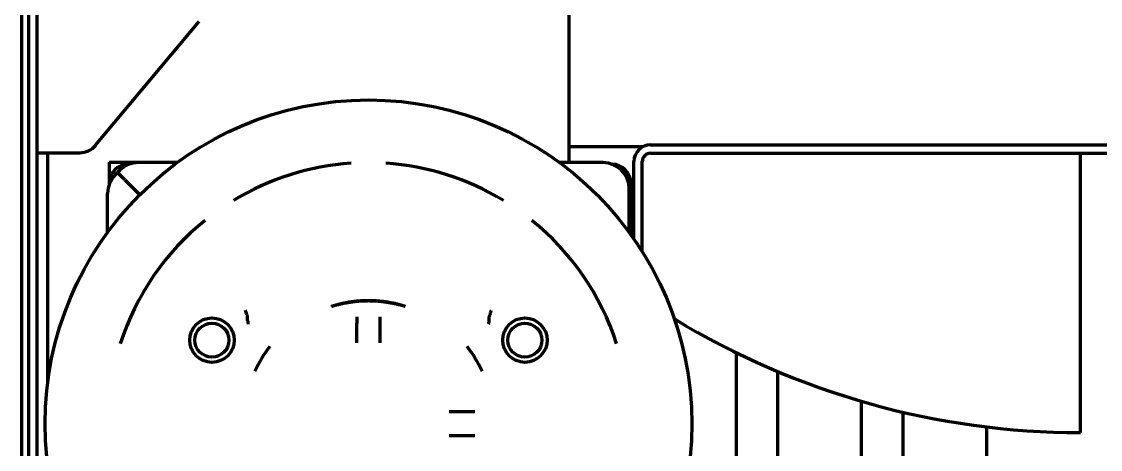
# Model space of a CAD drawing. Header units: inches. Extents: x -3055 to 7244, y 299 to 5591.
# Drawn here: x 2795.6 to 2899, y 4485.1 to 4526.1 of the extents above; entities that cross this region are included whole.
import ezdxf

# ---------------------------------------------------------------- set-up
doc = ezdxf.new("R2010")
doc.units = ezdxf.units.IN

msp = doc.modelspace()

# ---------------------------------------------------------------- linework, layer by layer
at = {"linetype": 'Continuous', "lineweight": 70}
for p, q in [((2797.12, 4513.56), (2797.12, 5327.12)), ((2848.12, 4512.62), (2848.12, 4839.08)), ((2795.62, 4836.56), (2795.62, 4349.76)), ((2796.3, 4352.76), (2796.3, 4835.56)), ((2802.72, 4514.28), (2812.65, 4526.11)), ((2797.12, 4513.56), (2799.12, 4513.56)), ((2797.12, 4443.56), (2797.12, 4513.56)), ((2798.12, 4491.54), (2798.12, 4513.56)), ((2799.12, 4513.56), (2801.19, 4513.56)), ((2855.15, 4514.11), (2848.12, 4514.11)), ((2855.92, 4514.31), (2961.82, 4514.31)), ((2855.92, 4513.51), (2961.82, 4513.51)), ((2897.12, 4486.76), (2897.12, 4513.51)), ((2804.02, 4512.66), (2804.02, 4510.66)), ((2804.02, 4512.66), (2810.61, 4512.66)), ((2805.97, 4512.46), (2805.82, 4512.46)), ((2810.54, 4512.61), (2806.82, 4512.61)), ((2851.37, 4512.61), (2847.2, 4512.61)), ((2854.32, 4505.31), (2854.32, 4512.71)), ((2855.12, 4504.1), (2855.12, 4512.71)), ((2804.6, 4511.43), (2804.83, 4511.65)), ((2805.05, 4511.88), (2804.83, 4511.65)), ((2805.53, 4510.95), (2804.83, 4511.65)), ((2805.53, 4510.95), (2804.83, 4511.65)), ((2804.02, 4510.66), (2804.02, 4510.51)), ((2805.53, 4510.95), (2806.95, 4509.53)), ((2805.53, 4510.95), (2806.95, 4509.53)), ((2854.02, 4505.74), (2854.02, 4510.66)), ((2803.87, 4505.94), (2803.87, 4509.66)), ((2853.87, 4505.94), (2853.87, 4510.11)), ((2817.29, 4497.45), (2817.29, 4497.77)), ((2840.45, 4497.45), (2840.45, 4497.77)), ((2864.12, 4494.41), (2864.12, 4415.76)), ((2868.12, 4415.76), (2868.12, 4492.6)), ((2876.12, 4489.76), (2876.12, 4415.76)), ((2880.12, 4415.76), (2880.12, 4488.71)), ((2888.12, 4487.3), (2888.12, 4415.76))]:
    msp.add_line(p, q, dxfattribs=at)
for centre, radius in [((2828.87, 4487.61), 31), ((2813.87, 4495.61), 2.13), ((2813.87, 4495.61), 1.63), ((2843.87, 4495.61), 2.13), ((2843.87, 4495.61), 1.63)]:
    msp.add_circle(centre, radius, dxfattribs=at)
for centre, radius, start, end in [((2801.19, 4515.56), 2, 270, 320), ((2855.92, 4512.71), 1.6, 90, 180), ((2855.92, 4512.71), 0.8, 90, 180), ((2805.82, 4510.66), 1.8, 90, 180), ((2806.82, 4510.11), 2.5, 90, 135), ((2828.87, 4487.61), 24.99, 93.8243, 121.1757), ((2828.87, 4487.61), 24.99, 58.8243, 86.1757), ((2851.37, 4510.11), 2.5, 0, 90), ((2852.22, 4510.66), 1.8, 0, 90), ((2806.37, 4509.66), 2.5, 135, 180), ((2828.87, 4487.61), 24.99, 128.8243, 162.147), ((2828.87, 4487.61), 24.99, 17.853, 51.1757), ((2897.12, 4561.76), 75, 238.7377, 270), ((2828.87, 4487.61), 12, 142.0046, 155.1606), ((2828.87, 4487.61), 12, 24.8394, 37.9954)]:
    msp.add_arc(centre, radius, start, end, dxfattribs=at)
for points in [[(2825.37, 4498.85), (2825.37, 4498.85), (2825.37, 4498.86), (2825.4, 4498.87), (2825.44, 4498.88), (2825.5, 4498.9), (2825.57, 4498.93), (2825.66, 4498.95), (2825.77, 4498.99), (2825.89, 4499.02), (2826.03, 4499.06), (2826.18, 4499.1), (2826.35, 4499.14), (2826.53, 4499.18), (2826.72, 4499.21), (2826.92, 4499.25), (2827.13, 4499.28), (2827.35, 4499.32), (2827.57, 4499.34), (2827.8, 4499.37), (2828.03, 4499.39), (2828.27, 4499.4), (2828.51, 4499.41), (2828.75, 4499.42), (2828.99, 4499.42), (2829.23, 4499.41), (2829.47, 4499.4), (2829.7, 4499.39), (2829.94, 4499.37), (2830.16, 4499.34), (2830.39, 4499.32), (2830.61, 4499.28), (2830.82, 4499.25), (2831.02, 4499.21), (2831.21, 4499.18), (2831.39, 4499.14), (2831.56, 4499.1), (2831.71, 4499.06), (2831.85, 4499.02), (2831.97, 4498.99), (2832.08, 4498.95), (2832.17, 4498.93), (2832.24, 4498.9), (2832.3, 4498.88), (2832.34, 4498.87), (2832.36, 4498.86), (2832.37, 4498.85), (2832.37, 4498.85)], [(2832.37, 4498.85), (2832.37, 4498.85), (2832.36, 4498.85), (2832.34, 4498.86), (2832.3, 4498.87), (2832.24, 4498.88), (2832.17, 4498.9), (2832.08, 4498.93), (2831.97, 4498.96), (2831.85, 4498.99), (2831.71, 4499.02), (2831.56, 4499.06), (2831.39, 4499.09), (2831.21, 4499.13), (2831.02, 4499.16), (2830.82, 4499.2), (2830.61, 4499.23), (2830.39, 4499.26), (2830.17, 4499.29), (2829.94, 4499.31), (2829.7, 4499.33), (2829.47, 4499.34), (2829.23, 4499.35), (2828.99, 4499.36), (2828.75, 4499.36), (2828.51, 4499.35), (2828.27, 4499.34), (2828.03, 4499.33), (2827.8, 4499.31), (2827.57, 4499.29), (2827.34, 4499.26), (2827.13, 4499.23), (2826.92, 4499.2), (2826.72, 4499.16), (2826.52, 4499.13), (2826.35, 4499.09), (2826.18, 4499.06), (2826.03, 4499.02), (2825.89, 4498.99), (2825.77, 4498.96), (2825.66, 4498.93), (2825.57, 4498.9), (2825.5, 4498.88), (2825.44, 4498.87), (2825.4, 4498.86), (2825.37, 4498.85), (2825.37, 4498.85), (2825.37, 4498.85)]]:
    msp.add_open_spline(points, degree=3, dxfattribs=at)
for points, knots in [([(2817.27, 4497.9), (2817.24, 4497.99), (2817.21, 4498.09), (2817.16, 4498.22), (2817.15, 4498.27), (2817.12, 4498.34), (2817.11, 4498.36), (2817.1, 4498.41), (2817.09, 4498.43), (2817.08, 4498.45)], [0, 0, 0, 0, 0.5, 0.5, 0.75, 0.75, 0.875, 0.875, 1, 1, 1, 1]), ([(2817.29, 4497.77), (2817.29, 4497.79), (2817.29, 4497.81), (2817.28, 4497.86), (2817.28, 4497.88), (2817.27, 4497.9)], [0, 0, 0, 0, 0.5, 0.5, 1, 1, 1, 1]), ([(2840.45, 4497.77), (2840.45, 4497.79), (2840.45, 4497.81), (2840.46, 4497.86), (2840.46, 4497.88), (2840.47, 4497.9)], [0, 0, 0, 0, 0.5, 0.5, 1, 1, 1, 1]), ([(2840.47, 4497.9), (2840.5, 4497.99), (2840.53, 4498.09), (2840.57, 4498.22), (2840.59, 4498.27), (2840.61, 4498.34), (2840.62, 4498.36), (2840.64, 4498.41), (2840.65, 4498.43), (2840.66, 4498.45)], [0, 0, 0, 0, 0.5, 0.5, 0.75, 0.75, 0.875, 0.875, 1, 1, 1, 1]), ([(2817.29, 4497.45), (2817.3, 4497.39), (2817.31, 4497.33), (2817.33, 4497.23), (2817.34, 4497.18), (2817.35, 4497.14)], [0, 0, 0, 0, 0.5, 0.5, 1, 1, 1, 1]), ([(2827.75, 4497.83), (2827.75, 4497.74), (2827.75, 4497.66), (2827.75, 4497.48), (2827.74, 4497.3), (2827.74, 4497.1), (2827.74, 4496.98), (2827.74, 4496.95), (2827.74, 4496.9), (2827.74, 4496.87), (2827.74, 4496.79), (2827.74, 4496.74), (2827.74, 4496.58), (2827.74, 4496.37), (2827.74, 4496.15), (2827.74, 4495.98), (2827.74, 4495.89), (2827.74, 4495.81), (2827.74, 4495.75), (2827.74, 4495.72), (2827.74, 4495.58), (2827.74, 4495.46), (2827.74, 4495.35)], [0, 0, 0, 0, 0.125, 0.125, 0.25, 0.375, 0.375, 0.40625, 0.40625, 0.4375, 0.4375, 0.5, 0.5, 0.625, 0.75, 0.75, 0.8125, 0.84375, 0.84375, 0.875, 0.875, 1, 1, 1, 1]), ([(2830, 4495.35), (2830, 4495.46), (2830, 4495.58), (2830, 4495.8), (2830, 4496.03), (2830, 4496.25), (2830, 4496.39), (2830, 4496.42), (2830, 4496.47), (2830, 4496.5), (2830, 4496.58), (2830, 4496.63), (2830, 4496.79), (2829.99, 4497), (2829.99, 4497.2), (2829.99, 4497.34), (2829.99, 4497.41), (2829.99, 4497.48), (2829.99, 4497.52), (2829.99, 4497.55), (2829.99, 4497.66), (2829.99, 4497.74), (2829.99, 4497.83)], [0, 0, 0, 0, 0.125, 0.125, 0.25, 0.375, 0.375, 0.40625, 0.40625, 0.4375, 0.4375, 0.5, 0.5, 0.625, 0.75, 0.75, 0.8125, 0.84375, 0.84375, 0.875, 0.875, 1, 1, 1, 1]), ([(2840.39, 4497.14), (2840.4, 4497.18), (2840.41, 4497.23), (2840.43, 4497.33), (2840.44, 4497.39), (2840.45, 4497.45)], [0, 0, 0, 0, 0.5, 0.5, 1, 1, 1, 1]), ([(2839.08, 4488.73), (2839, 4488.73), (2838.91, 4488.74), (2838.74, 4488.74), (2838.55, 4488.74), (2838.36, 4488.74), (2838.23, 4488.74), (2838.21, 4488.74), (2838.15, 4488.74), (2838.13, 4488.74), (2838.05, 4488.74), (2838, 4488.74), (2837.84, 4488.74), (2837.62, 4488.74), (2837.4, 4488.74), (2837.23, 4488.74), (2837.15, 4488.74), (2837.06, 4488.74), (2837, 4488.74), (2836.98, 4488.74), (2836.83, 4488.74), (2836.72, 4488.74), (2836.6, 4488.74)], [0, 0, 0, 0, 0.125, 0.125, 0.25, 0.375, 0.375, 0.40625, 0.40625, 0.4375, 0.4375, 0.5, 0.5, 0.625, 0.75, 0.75, 0.8125, 0.84375, 0.84375, 0.875, 0.875, 1, 1, 1, 1]), ([(2836.6, 4486.48), (2836.72, 4486.48), (2836.83, 4486.48), (2837.06, 4486.48), (2837.28, 4486.48), (2837.51, 4486.49), (2837.64, 4486.49), (2837.67, 4486.49), (2837.73, 4486.49), (2837.75, 4486.49), (2837.84, 4486.49), (2837.89, 4486.49), (2838.05, 4486.49), (2838.26, 4486.49), (2838.45, 4486.49), (2838.59, 4486.49), (2838.67, 4486.49), (2838.73, 4486.49), (2838.78, 4486.49), (2838.8, 4486.49), (2838.91, 4486.49), (2839, 4486.49), (2839.08, 4486.49)], [0, 0, 0, 0, 0.125, 0.125, 0.25, 0.375, 0.375, 0.40625, 0.40625, 0.4375, 0.4375, 0.5, 0.5, 0.625, 0.75, 0.75, 0.8125, 0.84375, 0.84375, 0.875, 0.875, 1, 1, 1, 1])]:
    msp.add_open_spline(points, degree=3, knots=knots, dxfattribs=at)

doc.saveas('drawing.dxf')
